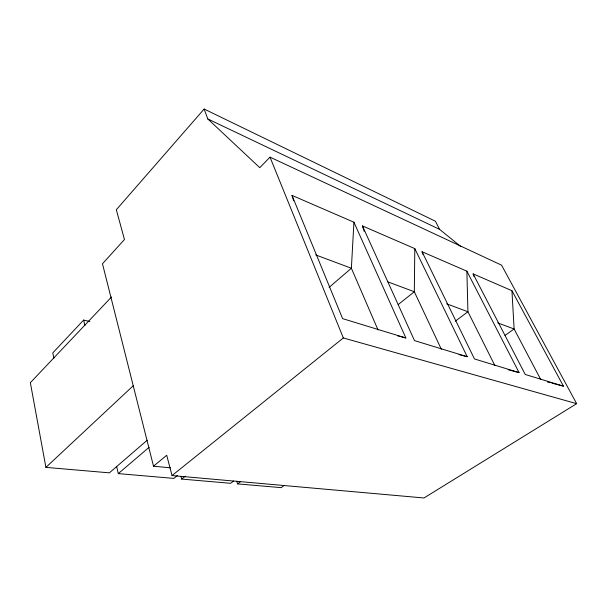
<?xml version="1.0" encoding="UTF-8"?>
<svg xmlns="http://www.w3.org/2000/svg" width="607" height="607" viewBox="0 0 607 607"><rect width="100%" height="100%" fill="white"/><g stroke="black" fill="none" stroke-linecap="round" stroke-linejoin="round"><path stroke-width="0.91" d="M364.147 231.275L362.447 225.918L414.801 248.604L414.323 291.747L441.35 349.298M293.659 200.758L292.005 195.393L353.934 222.23L351.377 268.248L378.062 330.033M460.857 246.586L439.574 229.355L435.431 221.236L204.149 109.025L116.332 209.741L124.458 239.515L102.477 263.779L153.518 466.199L170.491 467.838M89.897 321.505L83.645 320.071L52.779 352.895L53.879 358.327M111.513 296.99L30.35 382.698L45.912 467.382L109.389 472.845L147.213 440.227M153.518 466.199L166.713 455.258L172.039 475.562L423.997 497.975L576.65 403.67L501.572 265.168L270.009 157.145L259.781 167.676L207.791 118.942L204.149 109.025M45.912 467.382L133.267 385.726M329.1 287.384L351.377 268.248L315.693 254.925M116.605 466.29L118.282 473.612L149.208 447.23M172.039 475.562L343.334 337.955L576.65 403.67M177.525 475.448L173.83 478.399L118.282 473.612M398.215 304.547L414.323 291.747L387.926 281.891M180.916 476.358L181.637 479.075L185.34 476.146M233.687 481.025L230.66 483.301L181.637 479.075M455.258 321.186L467.929 311.755L466.874 271.17L422.047 251.746L422.912 254.409M236.76 481.192L237.58 483.893L240.6 481.647M284.235 485.456L281.147 487.649L237.58 483.893M505.024 335.413L514.121 329.002L511.944 290.7L473.119 273.878L474.006 276.549M397.646 335.853L405.878 337.97L353.934 222.23M459.036 354.609L467.223 356.726L414.801 248.604M508.089 369.739L519.061 372.577L466.874 271.17M547.415 381.993L550.086 382.683M551.869 383.146L563.448 386.151L511.944 290.7M405.878 337.97L342.598 318.629L292.005 195.393M467.223 356.726L414.505 340.61L362.447 225.918M519.061 372.577L474.469 358.942L422.047 251.746M563.448 386.151L525.237 374.466L473.119 273.878M446.706 303.834L467.929 311.755L494.88 365.581M497.672 322.863L514.121 329.002L540.746 379.542M207.791 118.942L439.574 229.355M270.009 157.145L343.334 337.955M83.645 320.071L84.912 325.58"/></g></svg>
